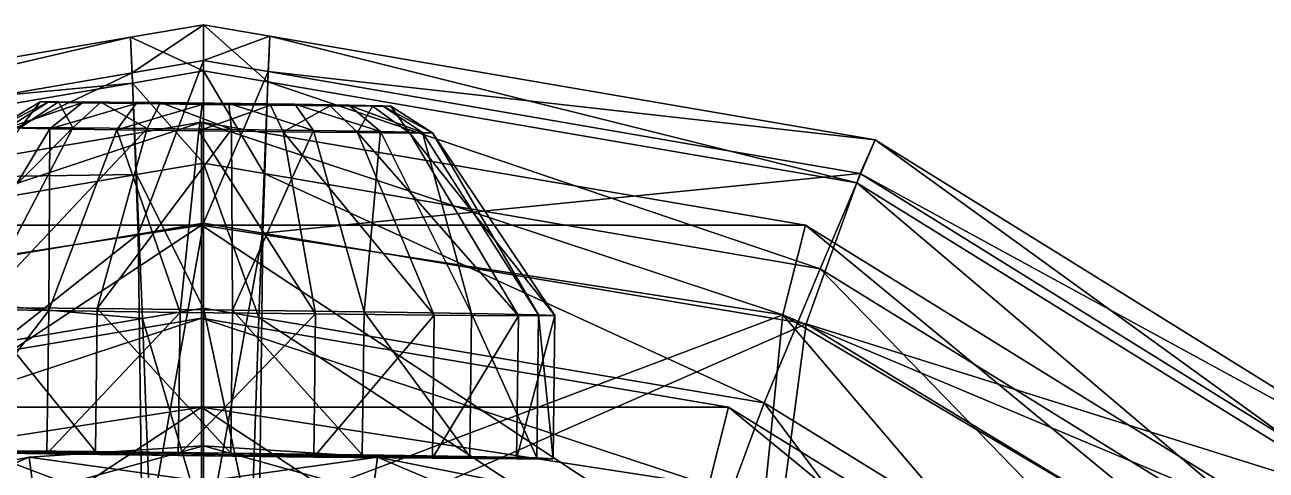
# Model space of a CAD drawing. Extents: x -1.06 to 1.06, y -0.71 to 0.87.
# Drawn here: x -0.076 to 0.46, y 0.678 to 0.87 of the extents above; entities that cross this region are included whole.
import ezdxf

# ---------------------------------------------------------------- set-up
doc = ezdxf.new("R2010")
doc.units = 0

msp = doc.modelspace()

# ---------------------------------------------------------------- linework, layer by layer
for points in [[(-0.02994, 0.84957, 1.25599), (-0.03063, 0.86487, 1.39904), (0.00084, 0.87027, 1.39902)], [(-0.03063, 0.86487, 1.39904), (0.00084, 0.85035, 1.58306), (0.00084, 0.87027, 1.39902)], [(-0.02994, 0.84957, 1.25599), (0.00084, 0.87027, 1.39902), (0.00084, 0.85487, 1.25585)], [(0.00084, 0.87027, 1.39902), (0.00084, 0.85035, 1.58306), (0.02868, 0.84558, 1.58306)], [(0.00084, 0.87027, 1.39902), (0.02868, 0.84558, 1.58306), (0.02946, 0.86536, 1.39904)], [(0.00084, 0.85487, 1.25585), (0.00084, 0.87027, 1.39902), (0.02946, 0.86536, 1.39904)], [(-0.28926, 0.82051, 1.39918), (-0.02977, 0.8451, 1.58306), (-0.03063, 0.86487, 1.39904)], [(-0.28286, 0.80601, 1.25716), (-0.28926, 0.82051, 1.39918), (-0.03063, 0.86487, 1.39904)], [(-0.28286, 0.80601, 1.25716), (-0.03063, 0.86487, 1.39904), (-0.02994, 0.84957, 1.25599)], [(-0.03063, 0.86487, 1.39904), (-0.02977, 0.8451, 1.58306), (0.00084, 0.85035, 1.58306)], [(0.00084, 0.85487, 1.25585), (0.02946, 0.86536, 1.39904), (0.02883, 0.85005, 1.25598)], [(0.02946, 0.86536, 1.39904), (0.02868, 0.84558, 1.58306), (0.28305, 0.80197, 1.58306)], [(0.02883, 0.85005, 1.25598), (0.02946, 0.86536, 1.39904), (0.29093, 0.82051, 1.39918)], [(0.02946, 0.86536, 1.39904), (0.28305, 0.80197, 1.58306), (0.29093, 0.82051, 1.39918)], [(-0.0274, 0.77978, 1.15222), (-0.02994, 0.84957, 1.25599), (0.00084, 0.85487, 1.25585)], [(-0.0274, 0.77978, 1.15222), (0.00084, 0.85487, 1.25585), (0.00084, 0.78449, 1.15176)], [(0.00084, 0.78449, 1.15176), (0.00084, 0.85487, 1.25585), (0.02883, 0.85005, 1.25598)], [(-0.25948, 0.74101, 1.15604), (-0.28286, 0.80601, 1.25716), (-0.02994, 0.84957, 1.25599)], [(-0.25948, 0.74101, 1.15604), (-0.02994, 0.84957, 1.25599), (-0.0274, 0.77978, 1.15222)], [(-0.02977, 0.8451, 1.58306), (0.00084, 0.81043, 1.8032), (0.00084, 0.85035, 1.58306)], [(0.00084, 0.85035, 1.58306), (0.00084, 0.81043, 1.8032), (0.02713, 0.80593, 1.80316)], [(0.00084, 0.85035, 1.58306), (0.02713, 0.80593, 1.80316), (0.02868, 0.84558, 1.58306)], [(0.00084, 0.78449, 1.15176), (0.02883, 0.85005, 1.25598), (0.02652, 0.7802, 1.15218)], [(0.02652, 0.7802, 1.15218), (0.02883, 0.85005, 1.25598), (0.28453, 0.80601, 1.25716)], [(0.02883, 0.85005, 1.25598), (0.29093, 0.82051, 1.39918), (0.28453, 0.80601, 1.25716)], [(-0.28926, 0.82051, 1.39918), (-0.28137, 0.80197, 1.58306), (-0.02977, 0.8451, 1.58306)], [(-0.28137, 0.80197, 1.58306), (-0.02806, 0.80548, 1.80315), (-0.02977, 0.8451, 1.58306)], [(-0.02977, 0.8451, 1.58306), (-0.02806, 0.80548, 1.80315), (0.00084, 0.81043, 1.8032)], [(0.02868, 0.84558, 1.58306), (0.02713, 0.80593, 1.80316), (0.26727, 0.76483, 1.80281)], [(0.02868, 0.84558, 1.58306), (0.26727, 0.76483, 1.80281), (0.28305, 0.80197, 1.58306)], [(-0.07817, 0.82591, 1.90284), (-0.08803, 0.82588, 1.93826), (-0.06973, 0.837, 1.93967)], [(-0.08803, 0.82588, 1.93826), (-0.06615, 0.83683, 1.96911), (-0.06973, 0.837, 1.93967)], [(-0.08803, 0.82588, 1.93826), (-0.08359, 0.82567, 1.97474), (-0.06615, 0.83683, 1.96911)], [(-0.08359, 0.82567, 1.97474), (-0.05158, 0.83655, 1.99493), (-0.06615, 0.83683, 1.96911)], [(-0.08359, 0.82567, 1.97474), (-0.06553, 0.82532, 2.00676), (-0.05158, 0.83655, 1.99493)], [(-0.07817, 0.82591, 1.90284), (-0.06973, 0.837, 1.93967), (-0.06177, 0.83702, 1.91111)], [(-0.05551, 0.82575, 1.8739), (-0.07817, 0.82591, 1.90284), (-0.06177, 0.83702, 1.91111)], [(-0.06177, 0.83702, 1.91111), (-0.06973, 0.837, 1.93967), (-0.06615, 0.83683, 1.96911)], [(-0.01767, 0.83664, 1.87319), (-0.06177, 0.83702, 1.91111), (-0.06615, 0.83683, 1.96911)], [(-0.06615, 0.83683, 1.96911), (-0.05158, 0.83655, 1.99493), (-0.02823, 0.83619, 2.01321)], [(-0.06615, 0.83683, 1.96911), (-0.02823, 0.83619, 2.01321), (0.02976, 0.83546, 2.01758)], [(-0.01767, 0.83664, 1.87319), (-0.06615, 0.83683, 1.96911), (0.02976, 0.83546, 2.01758)], [(-0.06553, 0.82532, 2.00676), (-0.02823, 0.83619, 2.01321), (-0.05158, 0.83655, 1.99493)], [(-0.01767, 0.83664, 1.87319), (-0.04349, 0.83689, 1.88776), (-0.06177, 0.83702, 1.91111)], [(-0.05551, 0.82575, 1.8739), (-0.06177, 0.83702, 1.91111), (-0.04349, 0.83689, 1.88776)], [(-0.0235, 0.82543, 1.85584), (-0.05551, 0.82575, 1.8739), (-0.04349, 0.83689, 1.88776)], [(-0.0235, 0.82543, 1.85584), (-0.04349, 0.83689, 1.88776), (-0.01767, 0.83664, 1.87319)], [(0.01299, 0.825, 1.85139), (-0.0235, 0.82543, 1.85584), (-0.01767, 0.83664, 1.87319)], [(0.04032, 0.83591, 1.87756), (0.01176, 0.83629, 1.8696), (-0.01767, 0.83664, 1.87319)], [(0.07824, 0.83526, 1.92166), (0.04032, 0.83591, 1.87756), (-0.01767, 0.83664, 1.87319)], [(0.02976, 0.83546, 2.01758), (0.07824, 0.83526, 1.92166), (-0.01767, 0.83664, 1.87319)], [(0.01299, 0.825, 1.85139), (-0.01767, 0.83664, 1.87319), (0.01176, 0.83629, 1.8696)], [(-0.06553, 0.82532, 2.00676), (-0.03659, 0.82487, 2.02942), (-0.02823, 0.83619, 2.01321)], [(-0.03659, 0.82487, 2.02942), (0.00033, 0.8358, 2.02116), (-0.02823, 0.83619, 2.01321)], [(-0.03659, 0.82487, 2.02942), (-0.00118, 0.82439, 2.03928), (0.00033, 0.8358, 2.02116)], [(-0.02823, 0.83619, 2.01321), (0.00033, 0.8358, 2.02116), (0.02976, 0.83546, 2.01758)], [(-0.00118, 0.82439, 2.03928), (0.02976, 0.83546, 2.01758), (0.00033, 0.8358, 2.02116)], [(-0.00118, 0.82439, 2.03928), (0.03531, 0.82397, 2.03484), (0.02976, 0.83546, 2.01758)], [(0.0484, 0.82453, 1.86125), (0.01299, 0.825, 1.85139), (0.01176, 0.83629, 1.8696)], [(0.0484, 0.82453, 1.86125), (0.01176, 0.83629, 1.8696), (0.04032, 0.83591, 1.87756)], [(0.02976, 0.83546, 2.01758), (0.05558, 0.8352, 2.00301), (0.07386, 0.83507, 1.97966)], [(0.02976, 0.83546, 2.01758), (0.07386, 0.83507, 1.97966), (0.07824, 0.83526, 1.92166)], [(0.03531, 0.82397, 2.03484), (0.05558, 0.8352, 2.00301), (0.02976, 0.83546, 2.01758)], [(0.03531, 0.82397, 2.03484), (0.06732, 0.82365, 2.01677), (0.05558, 0.8352, 2.00301)], [(0.07824, 0.83526, 1.92166), (0.06367, 0.83555, 1.89584), (0.04032, 0.83591, 1.87756)], [(0.07734, 0.82408, 1.88392), (0.0484, 0.82453, 1.86125), (0.04032, 0.83591, 1.87756)], [(0.07734, 0.82408, 1.88392), (0.04032, 0.83591, 1.87756), (0.06367, 0.83555, 1.89584)], [(0.06732, 0.82365, 2.01677), (0.07386, 0.83507, 1.97966), (0.05558, 0.8352, 2.00301)], [(0.0954, 0.82372, 1.91593), (0.07734, 0.82408, 1.88392), (0.06367, 0.83555, 1.89584)], [(0.0954, 0.82372, 1.91593), (0.06367, 0.83555, 1.89584), (0.07824, 0.83526, 1.92166)], [(0.06732, 0.82365, 2.01677), (0.08998, 0.82349, 1.98783), (0.07386, 0.83507, 1.97966)], [(0.07386, 0.83507, 1.97966), (0.08182, 0.83509, 1.9511), (0.07824, 0.83526, 1.92166)], [(0.08998, 0.82349, 1.98783), (0.08182, 0.83509, 1.9511), (0.07386, 0.83507, 1.97966)], [(0.09984, 0.82352, 1.95242), (0.0954, 0.82372, 1.91593), (0.07824, 0.83526, 1.92166)], [(0.09984, 0.82352, 1.95242), (0.07824, 0.83526, 1.92166), (0.08182, 0.83509, 1.9511)], [(0.08998, 0.82349, 1.98783), (0.09984, 0.82352, 1.95242), (0.08182, 0.83509, 1.9511)], [(-0.2511, 0.74481, 2.66738), (-0.26083, 0.78367, 2.91847), (0, 0.82818, 2.91847)], [(-0.26083, 0.78367, 2.91847), (0, 0.78367, 3.1793), (0, 0.82818, 2.91847)], [(-0.2511, 0.74481, 2.66738), (0, 0.82818, 2.91847), (0, 0.78367, 2.65764)], [(-0.13263, 0.74838, 1.87595), (-0.07817, 0.82591, 1.90284), (-0.05551, 0.82575, 1.8739)], [(-0.13263, 0.74838, 1.87595), (-0.05551, 0.82575, 1.8739), (-0.09631, 0.74812, 1.82956)], [(-0.11237, 0.74744, 2.04249), (-0.06553, 0.82532, 2.00676), (-0.08359, 0.82567, 1.97474)], [(-0.09631, 0.74812, 1.82956), (-0.05551, 0.82575, 1.8739), (-0.0235, 0.82543, 1.85584)], [(0, 0.82818, 2.91847), (0, 0.78367, 3.1793), (0.2511, 0.74481, 3.16957)], [(0, 0.82818, 2.91847), (0.2511, 0.74481, 3.16957), (0.26083, 0.78367, 2.91847)], [(0, 0.78367, 2.65764), (0, 0.82818, 2.91847), (0.26083, 0.78367, 2.91847)], [(-0.06599, 0.74671, 2.07881), (-0.06553, 0.82532, 2.00676), (-0.11237, 0.74744, 2.04249)], [(-0.09631, 0.74812, 1.82956), (-0.0235, 0.82543, 1.85584), (-0.04501, 0.74762, 1.8006)], [(-0.06599, 0.74671, 2.07881), (-0.03659, 0.82487, 2.02942), (-0.06553, 0.82532, 2.00676)], [(-0.00924, 0.74595, 2.09461), (-0.03659, 0.82487, 2.02942), (-0.06599, 0.74671, 2.07881)], [(-0.04501, 0.74762, 1.8006), (-0.0235, 0.82543, 1.85584), (0.01299, 0.825, 1.85139)], [(-0.04501, 0.74762, 1.8006), (0.01299, 0.825, 1.85139), (0.01347, 0.74693, 1.79349)], [(-0.00924, 0.74595, 2.09461), (-0.00118, 0.82439, 2.03928), (-0.03659, 0.82487, 2.02942)], [(0.04924, 0.74526, 2.0875), (-0.00118, 0.82439, 2.03928), (-0.00924, 0.74595, 2.09461)], [(0.04924, 0.74526, 2.0875), (0.03531, 0.82397, 2.03484), (-0.00118, 0.82439, 2.03928)], [(0.01347, 0.74693, 1.79349), (0.01299, 0.825, 1.85139), (0.0484, 0.82453, 1.86125)], [(0.01347, 0.74693, 1.79349), (0.0484, 0.82453, 1.86125), (0.07022, 0.74617, 1.80929)], [(0.10054, 0.74476, 2.05854), (0.06732, 0.82365, 2.01677), (0.03531, 0.82397, 2.03484)], [(0.10054, 0.74476, 2.05854), (0.03531, 0.82397, 2.03484), (0.04924, 0.74526, 2.0875)], [(0.07022, 0.74617, 1.80929), (0.0484, 0.82453, 1.86125), (0.07734, 0.82408, 1.88392)], [(0.13686, 0.7445, 2.01215), (0.08998, 0.82349, 1.98783), (0.06732, 0.82365, 2.01677)], [(0.13686, 0.7445, 2.01215), (0.06732, 0.82365, 2.01677), (0.10054, 0.74476, 2.05854)], [(0.07022, 0.74617, 1.80929), (0.07734, 0.82408, 1.88392), (0.1166, 0.74544, 1.84561)], [(0.1166, 0.74544, 1.84561), (0.07734, 0.82408, 1.88392), (0.0954, 0.82372, 1.91593)], [(0.15267, 0.74455, 1.9554), (0.09984, 0.82352, 1.95242), (0.08998, 0.82349, 1.98783)], [(0.15267, 0.74455, 1.9554), (0.08998, 0.82349, 1.98783), (0.13686, 0.7445, 2.01215)], [(0.1166, 0.74544, 1.84561), (0.0954, 0.82372, 1.91593), (0.14556, 0.74488, 1.89692)], [(0.14556, 0.74488, 1.89692), (0.0954, 0.82372, 1.91593), (0.09984, 0.82352, 1.95242)], [(0.14556, 0.74488, 1.89692), (0.09984, 0.82352, 1.95242), (0.15267, 0.74455, 1.9554)], [(0.29093, 0.82051, 1.39918), (0.28305, 0.80197, 1.58306), (0.51688, 0.65684, 1.58306)], [(0.28453, 0.80601, 1.25716), (0.29093, 0.82051, 1.39918), (0.53131, 0.67127, 1.39935)], [(0.29093, 0.82051, 1.39918), (0.51688, 0.65684, 1.58306), (0.53131, 0.67127, 1.39935)], [(-0.02806, 0.80548, 1.80315), (0.00084, 0.7477, 2.03197), (0.00084, 0.81043, 1.8032)], [(0.00084, 0.81043, 1.8032), (0.00084, 0.7477, 2.03197), (0.02474, 0.74367, 2.03166)], [(0.00084, 0.81043, 1.8032), (0.02474, 0.74367, 2.03166), (0.02713, 0.80593, 1.80316)], [(-0.28137, 0.80197, 1.58306), (-0.2656, 0.76483, 1.80281), (-0.02806, 0.80548, 1.80315)], [(-0.2656, 0.76483, 1.80281), (-0.02544, 0.74327, 2.03163), (-0.02806, 0.80548, 1.80315)], [(-0.02806, 0.80548, 1.80315), (-0.02544, 0.74327, 2.03163), (0.00084, 0.7477, 2.03197)], [(0.02713, 0.80593, 1.80316), (0.02474, 0.74367, 2.03166), (0.24308, 0.70683, 2.02885)], [(0.02652, 0.7802, 1.15218), (0.28453, 0.80601, 1.25716), (0.26115, 0.74101, 1.15604)], [(0.02713, 0.80593, 1.80316), (0.24308, 0.70683, 2.02885), (0.26727, 0.76483, 1.80281)], [(0.26115, 0.74101, 1.15604), (0.28453, 0.80601, 1.25716), (0.51976, 0.65972, 1.25847)], [(0.28453, 0.80601, 1.25716), (0.53131, 0.67127, 1.39935), (0.51976, 0.65972, 1.25847)], [(0.28305, 0.80197, 1.58306), (0.26727, 0.76483, 1.80281), (0.48798, 0.62794, 1.80242)], [(0.28305, 0.80197, 1.58306), (0.48798, 0.62794, 1.80242), (0.51688, 0.65684, 1.58306)], [(-0.26083, 0.78367, 2.91847), (-0.2511, 0.74481, 3.16957), (0, 0.78367, 3.1793)], [(-0.23907, 0.62554, 2.466), (-0.2511, 0.74481, 2.66738), (0, 0.78367, 2.65764)], [(-0.2511, 0.74481, 3.16957), (0, 0.64987, 3.39528), (0, 0.78367, 3.1793)], [(-0.23907, 0.62554, 2.466), (0, 0.78367, 2.65764), (0, 0.64987, 2.44167)], [(-0.02552, 0.63684, 1.08237), (-0.0274, 0.77978, 1.15222), (0.00084, 0.78449, 1.15176)], [(-0.02552, 0.63684, 1.08237), (0.00084, 0.78449, 1.15176), (0.00084, 0.64009, 1.0814)], [(0, 0.78367, 3.1793), (0, 0.64987, 3.39528), (0.23907, 0.62554, 3.37095)], [(0, 0.78367, 3.1793), (0.23907, 0.62554, 3.37095), (0.2511, 0.74481, 3.16957)], [(0, 0.64987, 2.44167), (0, 0.78367, 2.65764), (0.2511, 0.74481, 2.66738)], [(0, 0.78367, 2.65764), (0.26083, 0.78367, 2.91847), (0.2511, 0.74481, 2.66738)], [(0.00084, 0.64009, 1.0814), (0.00084, 0.78449, 1.15176), (0.02652, 0.7802, 1.15218)], [(0.26083, 0.78367, 2.91847), (0.2511, 0.74481, 3.16957), (0.45248, 0.62554, 3.15755)], [(0.2511, 0.74481, 2.66738), (0.26083, 0.78367, 2.91847), (0.4768, 0.64987, 2.91847)], [(0.26083, 0.78367, 2.91847), (0.45248, 0.62554, 3.15755), (0.4768, 0.64987, 2.91847)], [(-0.24215, 0.61008, 1.09028), (-0.25948, 0.74101, 1.15604), (-0.0274, 0.77978, 1.15222)], [(-0.24215, 0.61008, 1.09028), (-0.0274, 0.77978, 1.15222), (-0.02552, 0.63684, 1.08237)], [(0.00084, 0.64009, 1.0814), (0.02652, 0.7802, 1.15218), (0.02481, 0.63713, 1.08228)], [(0.02481, 0.63713, 1.08228), (0.02652, 0.7802, 1.15218), (0.26115, 0.74101, 1.15604)], [(-0.2656, 0.76483, 1.80281), (-0.24141, 0.70683, 2.02885), (-0.02544, 0.74327, 2.03163)], [(0.26727, 0.76483, 1.80281), (0.24308, 0.70683, 2.02885), (0.44335, 0.58331, 2.02574)], [(0.26727, 0.76483, 1.80281), (0.44335, 0.58331, 2.02574), (0.48798, 0.62794, 1.80242)], [(-0.06599, 0.74671, 2.07881), (-0.11237, 0.74744, 2.04249), (-0.11313, 0.68557, 2.04223)], [(-0.06599, 0.74671, 2.07881), (-0.11313, 0.68557, 2.04223), (-0.06675, 0.68485, 2.07855)], [(-0.09631, 0.74812, 1.82956), (-0.04577, 0.68575, 1.80035), (-0.09707, 0.68625, 1.8293)], [(-0.09631, 0.74812, 1.82956), (-0.04501, 0.74762, 1.8006), (-0.04577, 0.68575, 1.80035)], [(-0.00924, 0.74595, 2.09461), (-0.06599, 0.74671, 2.07881), (-0.06675, 0.68485, 2.07855)], [(-0.00924, 0.74595, 2.09461), (-0.06675, 0.68485, 2.07855), (-0.01, 0.68408, 2.09436)], [(-0.04501, 0.74762, 1.8006), (0.01271, 0.68506, 1.79323), (-0.04577, 0.68575, 1.80035)], [(-0.04501, 0.74762, 1.8006), (0.01347, 0.74693, 1.79349), (0.01271, 0.68506, 1.79323)], [(-0.02544, 0.74327, 2.03163), (0.00084, 0.65442, 2.23836), (0.00084, 0.7477, 2.03197)], [(0.04924, 0.74526, 2.0875), (-0.00924, 0.74595, 2.09461), (-0.01, 0.68408, 2.09436)], [(0.04924, 0.74526, 2.0875), (-0.01, 0.68408, 2.09436), (0.04848, 0.68339, 2.08724)], [(0.00084, 0.7477, 2.03197), (0.00084, 0.65442, 2.23836), (0.02162, 0.65118, 2.23735)], [(0.00084, 0.7477, 2.03197), (0.02162, 0.65118, 2.23735), (0.02474, 0.74367, 2.03166)], [(0.01347, 0.74693, 1.79349), (0.06946, 0.6843, 1.80903), (0.01271, 0.68506, 1.79323)], [(0.01347, 0.74693, 1.79349), (0.07022, 0.74617, 1.80929), (0.06946, 0.6843, 1.80903)], [(0.10054, 0.74476, 2.05854), (0.04924, 0.74526, 2.0875), (0.04848, 0.68339, 2.08724)], [(0.07022, 0.74617, 1.80929), (0.11584, 0.68358, 1.84535), (0.06946, 0.6843, 1.80903)], [(0.07022, 0.74617, 1.80929), (0.1166, 0.74544, 1.84561), (0.11584, 0.68358, 1.84535)], [(0.1166, 0.74544, 1.84561), (0.1448, 0.68301, 1.89666), (0.11584, 0.68358, 1.84535)], [(0.1166, 0.74544, 1.84561), (0.14556, 0.74488, 1.89692), (0.1448, 0.68301, 1.89666)], [(-0.2511, 0.74481, 3.16957), (-0.23907, 0.62554, 3.37095), (0, 0.64987, 3.39528)], [(-0.24141, 0.70683, 2.02885), (-0.02201, 0.65086, 2.23725), (-0.02544, 0.74327, 2.03163)], [(-0.21909, 0.67131, 2.69938), (0, 0.74342, 2.91847), (-0.22755, 0.70494, 2.91847)], [(-0.22755, 0.70494, 2.91847), (0, 0.74342, 2.91847), (0, 0.70494, 3.14603)], [(-0.21909, 0.67131, 2.69938), (0, 0.70494, 2.69092), (0, 0.74342, 2.91847)], [(-0.02544, 0.74327, 2.03163), (-0.02201, 0.65086, 2.23725), (0.00084, 0.65442, 2.23836)], [(0, 0.64987, 2.44167), (0.2511, 0.74481, 2.66738), (0.23907, 0.62554, 2.466)], [(0, 0.74342, 2.91847), (0.22755, 0.70494, 2.91847), (0.21909, 0.67131, 3.13757)], [(0, 0.74342, 2.91847), (0.21909, 0.67131, 3.13757), (0, 0.70494, 3.14603)], [(0, 0.70494, 2.69092), (0.22755, 0.70494, 2.91847), (0, 0.74342, 2.91847)], [(0.02474, 0.74367, 2.03166), (0.02162, 0.65118, 2.23735), (0.21145, 0.62159, 2.22817)], [(0.02474, 0.74367, 2.03166), (0.21145, 0.62159, 2.22817), (0.24308, 0.70683, 2.02885)], [(0.02481, 0.63713, 1.08228), (0.26115, 0.74101, 1.15604), (0.24382, 0.61008, 1.09028)], [(0.10054, 0.74476, 2.05854), (0.04848, 0.68339, 2.08724), (0.09979, 0.68289, 2.05828)], [(0.13686, 0.7445, 2.01215), (0.10054, 0.74476, 2.05854), (0.09979, 0.68289, 2.05828)], [(0.13686, 0.7445, 2.01215), (0.09979, 0.68289, 2.05828), (0.13611, 0.68263, 2.0119)], [(0.15267, 0.74455, 1.9554), (0.13686, 0.7445, 2.01215), (0.13611, 0.68263, 2.0119)], [(0.15267, 0.74455, 1.9554), (0.13611, 0.68263, 2.0119), (0.15191, 0.68268, 1.95514)], [(0.14556, 0.74488, 1.89692), (0.15191, 0.68268, 1.95514), (0.1448, 0.68301, 1.89666)], [(0.14556, 0.74488, 1.89692), (0.15267, 0.74455, 1.9554), (0.15191, 0.68268, 1.95514)], [(0.2511, 0.74481, 3.16957), (0.23907, 0.62554, 3.37095), (0.39861, 0.57167, 3.31708)], [(0.23907, 0.62554, 2.466), (0.2511, 0.74481, 2.66738), (0.45248, 0.62554, 2.6794)], [(0.24382, 0.61008, 1.09028), (0.26115, 0.74101, 1.15604), (0.47258, 0.61254, 1.16093)], [(0.2511, 0.74481, 3.16957), (0.39861, 0.57167, 3.31708), (0.45248, 0.62554, 3.15755)], [(0.2511, 0.74481, 2.66738), (0.4768, 0.64987, 2.91847), (0.45248, 0.62554, 2.6794)], [(0.26115, 0.74101, 1.15604), (0.51976, 0.65972, 1.25847), (0.47258, 0.61254, 1.16093)], [(-0.24141, 0.70683, 2.02885), (-0.20977, 0.62159, 2.22817), (-0.02201, 0.65086, 2.23725)], [(-0.22755, 0.70494, 2.91847), (0, 0.70494, 3.14603), (-0.21909, 0.67131, 3.13757)], [(-0.20863, 0.56768, 2.52386), (0, 0.70494, 2.69092), (-0.21909, 0.67131, 2.69938)], [(-0.21909, 0.67131, 3.13757), (0, 0.70494, 3.14603), (0, 0.58879, 3.3342)], [(-0.20863, 0.56768, 2.52386), (0, 0.58879, 2.50275), (0, 0.70494, 2.69092)], [(0, 0.70494, 3.14603), (0.21909, 0.67131, 3.13757), (0.20863, 0.56768, 3.31308)], [(0, 0.70494, 3.14603), (0.20863, 0.56768, 3.31308), (0, 0.58879, 3.3342)], [(0, 0.58879, 2.50275), (0.21909, 0.67131, 2.69938), (0, 0.70494, 2.69092)], [(0, 0.70494, 2.69092), (0.21909, 0.67131, 2.69938), (0.22755, 0.70494, 2.91847)], [(0.24308, 0.70683, 2.02885), (0.21145, 0.62159, 2.22817), (0.3814, 0.52136, 2.21654)], [(0.22755, 0.70494, 2.91847), (0.39461, 0.56768, 3.1271), (0.21909, 0.67131, 3.13757)], [(0.21909, 0.67131, 2.69938), (0.41572, 0.58879, 2.91847), (0.22755, 0.70494, 2.91847)], [(0.22755, 0.70494, 2.91847), (0.41572, 0.58879, 2.91847), (0.39461, 0.56768, 3.1271)], [(0.24308, 0.70683, 2.02885), (0.3814, 0.52136, 2.21654), (0.44335, 0.58331, 2.02574)], [(-0.1492, 0.68647, 1.93244), (-0.09707, 0.68625, 1.8293), (0.01271, 0.68506, 1.79323)], [(-0.01, 0.68408, 2.09436), (-0.11313, 0.68557, 2.04223), (-0.1492, 0.68647, 1.93244)], [(-0.1492, 0.68647, 1.93244), (0.01271, 0.68506, 1.79323), (0.15191, 0.68268, 1.95514)], [(0.15191, 0.68268, 1.95514), (-0.01, 0.68408, 2.09436), (-0.1492, 0.68647, 1.93244)], [(-0.09707, 0.68625, 1.8293), (-0.04577, 0.68575, 1.80035), (0.01271, 0.68506, 1.79323)], [(0.00084, 0.68824, 2.37949), (-0.07442, 0.68331, 2.37949), (-0.0724, 0.66799, 2.43714)], [(0.00084, 0.67279, 2.32183), (-0.07442, 0.68331, 2.37949), (0.00084, 0.68824, 2.37949)], [(0.00084, 0.68824, 2.37949), (-0.0724, 0.66799, 2.43714), (0.00084, 0.67279, 2.43714)], [(0.07609, 0.68331, 2.37949), (0.00084, 0.68824, 2.37949), (0.00084, 0.67279, 2.43714)], [(0.07407, 0.66799, 2.32183), (0.00084, 0.67279, 2.32183), (0.00084, 0.68824, 2.37949)], [(0.07407, 0.66799, 2.32183), (0.00084, 0.68824, 2.37949), (0.07609, 0.68331, 2.37949)], [(-0.07442, 0.68331, 2.37949), (-0.14839, 0.6686, 2.37949), (-0.14439, 0.65367, 2.43714)], [(-0.0724, 0.66799, 2.32183), (-0.14839, 0.6686, 2.37949), (-0.07442, 0.68331, 2.37949)], [(-0.07442, 0.68331, 2.37949), (-0.14439, 0.65367, 2.43714), (-0.0724, 0.66799, 2.43714)], [(-0.01, 0.68408, 2.09436), (-0.06675, 0.68485, 2.07855), (-0.11313, 0.68557, 2.04223)], [(0.00084, 0.67279, 2.32183), (-0.0724, 0.66799, 2.32183), (-0.07442, 0.68331, 2.37949)], [(0.09979, 0.68289, 2.05828), (0.04848, 0.68339, 2.08724), (-0.01, 0.68408, 2.09436)], [(0.15191, 0.68268, 1.95514), (0.09979, 0.68289, 2.05828), (-0.01, 0.68408, 2.09436)], [(0.07609, 0.68331, 2.37949), (0.00084, 0.67279, 2.43714), (0.07407, 0.66799, 2.43714)], [(0.01271, 0.68506, 1.79323), (0.06946, 0.6843, 1.80903), (0.11584, 0.68358, 1.84535)], [(0.01271, 0.68506, 1.79323), (0.11584, 0.68358, 1.84535), (0.15191, 0.68268, 1.95514)], [(0.15006, 0.6686, 2.37949), (0.07609, 0.68331, 2.37949), (0.07407, 0.66799, 2.43714)], [(0.14606, 0.65367, 2.32183), (0.07407, 0.66799, 2.32183), (0.07609, 0.68331, 2.37949)], [(0.14606, 0.65367, 2.32183), (0.07609, 0.68331, 2.37949), (0.15006, 0.6686, 2.37949)], [(0.15191, 0.68268, 1.95514), (0.13611, 0.68263, 2.0119), (0.09979, 0.68289, 2.05828)], [(0.11584, 0.68358, 1.84535), (0.1448, 0.68301, 1.89666), (0.15191, 0.68268, 1.95514)]]:
    msp.add_3dface(points)

doc.saveas('drawing.dxf')
